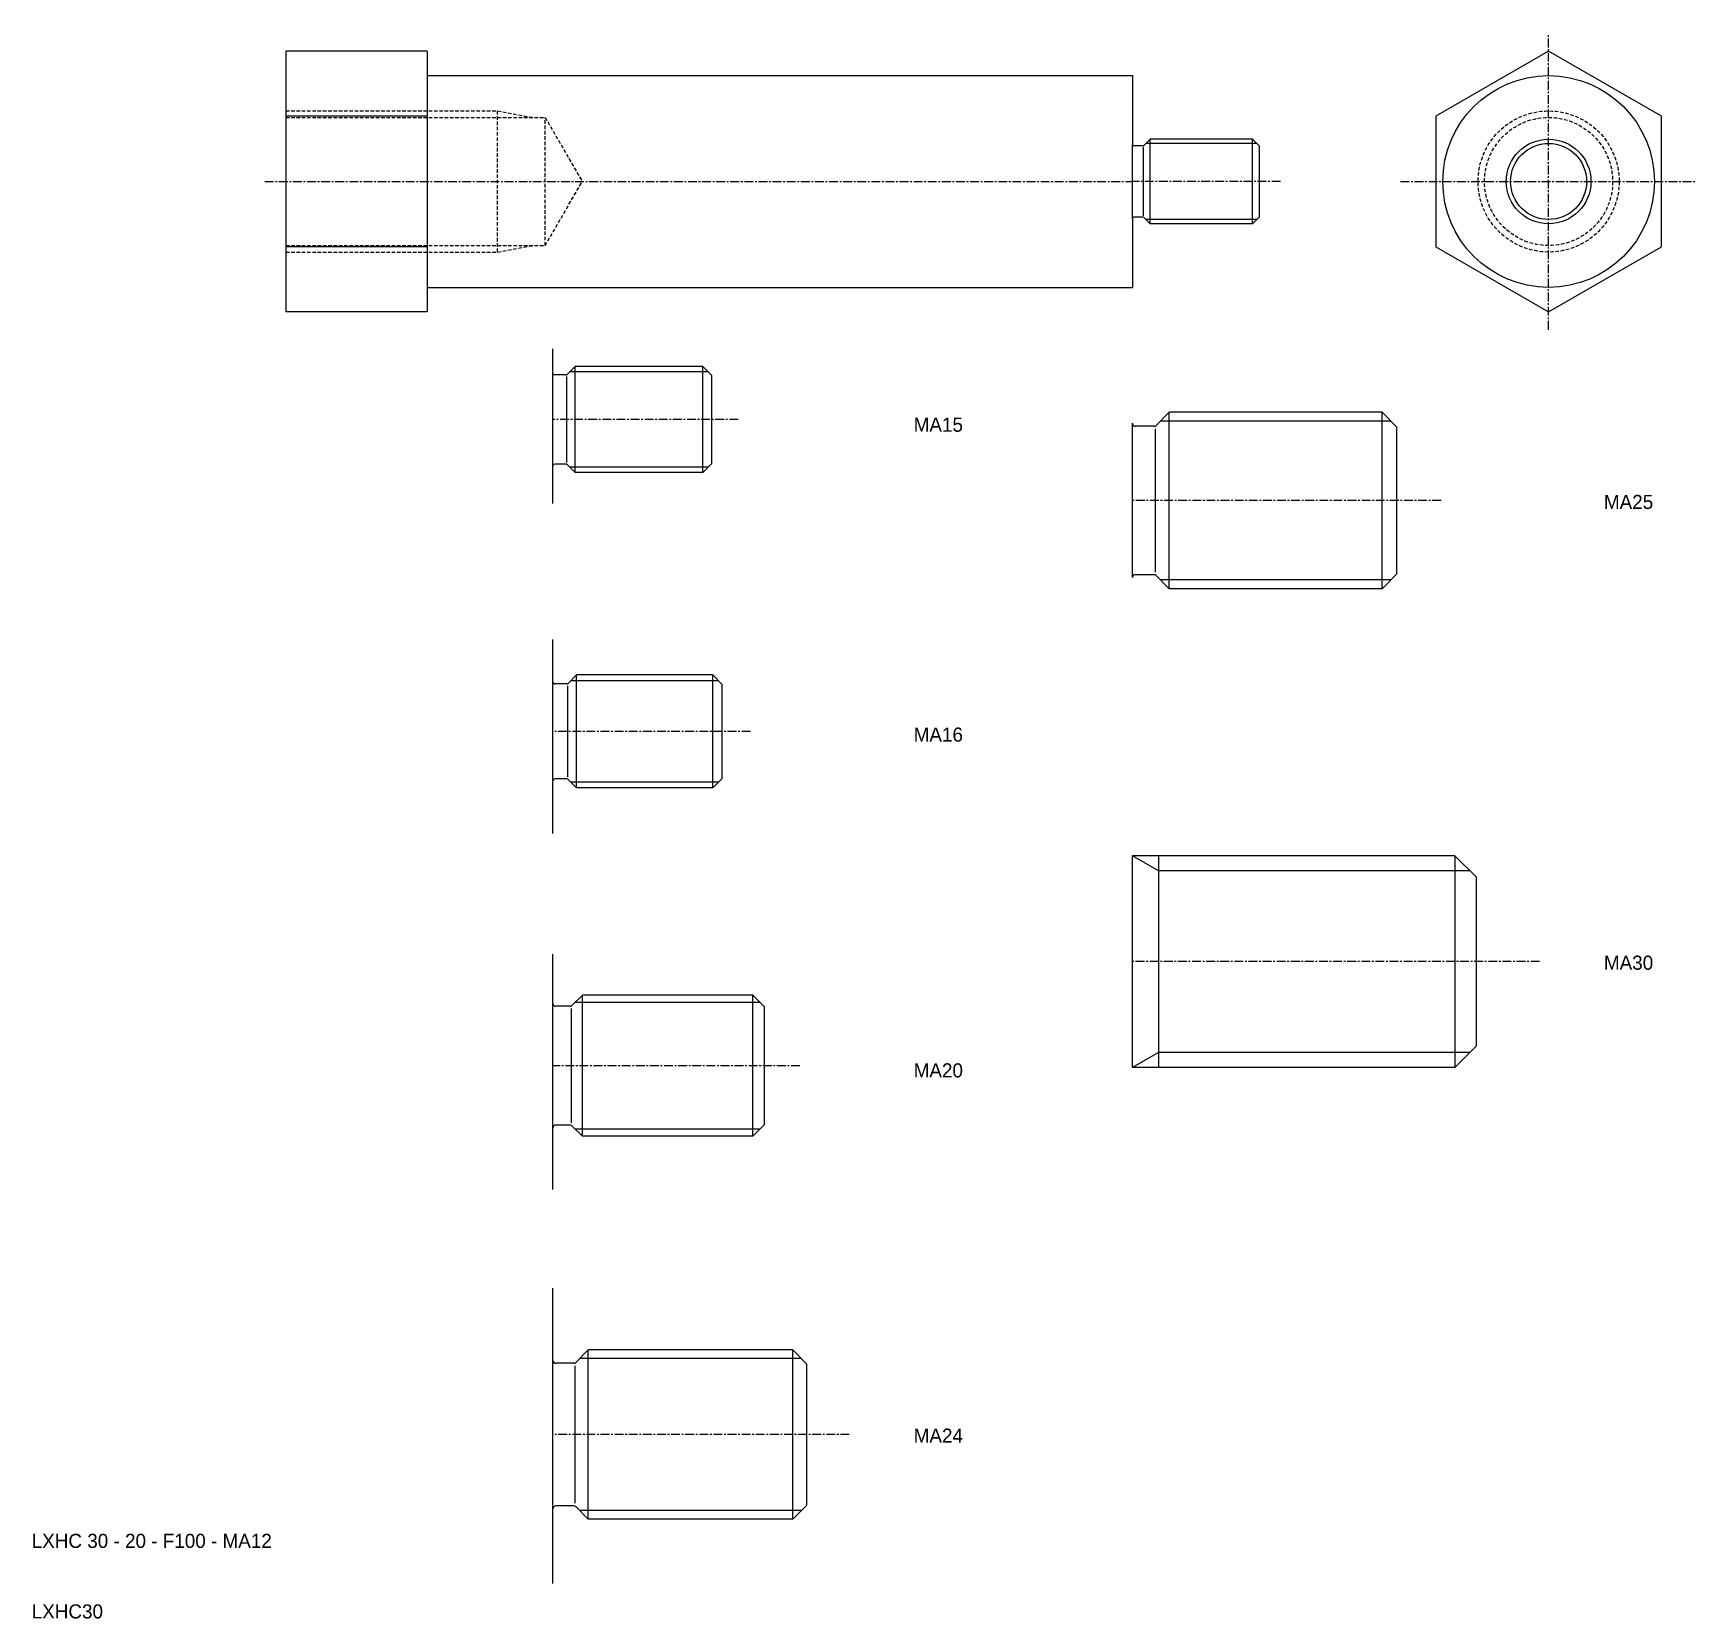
# Model space of a CAD drawing. Extents: x 64 to 300, y -150 to 74.
import ezdxf

# ---------------------------------------------------------------- set-up
doc = ezdxf.new("R2010")
doc.units = 0
doc.linetypes.add('CENTER', pattern=[2, 1.25, -0.25, 0.25, -0.25])
doc.linetypes.add('DASHED', pattern=[0.75, 0.5, -0.25])
doc.layers.get('0').update_dxf_attribs({"linetype": 'CONTINUOUS'})
doc.layers.add('CENTER', color=1, linetype='CENTER')

msp = doc.modelspace()

# ---------------------------------------------------------------- linework, layer by layer
at = {"color": 7, "linetype": 'CONTINUOUS'}
for p, q in [((100.01, 71.96), (100.01, 35.01)), ((120.01, 71.96), (100.01, 71.96)), ((120.01, 71.96), (120.01, 68.68)), ((120.01, 68.68), (120.01, 38.28)), ((120.21, 68.48), (220.01, 68.48)), ((220.01, 68.48), (220.01, 58.73)), ((120.01, 62.72), (100.01, 62.72)), ((222.51, 59.48), (221.62, 58.59)), ((222.51, 47.48), (222.51, 59.48)), ((237.01, 59.48), (222.51, 59.48)), ((238.01, 58.48), (237.01, 59.48)), ((237.01, 47.48), (237.01, 59.48)), ((220.01, 48.23), (220.01, 58.73)), ((221.47, 58.53), (220.21, 58.53)), ((221.55, 58.35), (221.55, 48.62)), ((238.01, 48.48), (238.01, 58.48)), ((220.01, 48.23), (220.01, 38.48)), ((221.47, 48.43), (220.21, 48.43)), ((222.51, 47.48), (221.62, 48.37)), ((237.01, 47.48), (222.51, 47.48)), ((238.01, 48.48), (237.01, 47.48)), ((120.01, 44.24), (100.01, 44.24)), ((120.01, 43.48), (120.01, 35.01)), ((120.21, 38.48), (220.01, 38.48)), ((120.01, 35.01), (100.01, 35.01)), ((137.87, 7.84), (137.87, 29.77)), ((139.71, 26.07), (138.12, 26.07)), ((141, 27.25), (139.88, 26.14)), ((141, 12.25), (141, 27.25)), ((159.12, 27.25), (141, 27.25)), ((160.37, 26), (159.12, 27.25)), ((159.12, 12.25), (159.12, 27.25)), ((160.37, 13.5), (160.37, 26)), ((139.8, 25.84), (139.8, 13.67)), ((220.01, -2.66), (220.01, 19.21)), ((225.22, 20.78), (223.36, 18.92)), ((255.42, 20.78), (225.22, 20.78)), ((225.22, -4.22), (225.22, 20.78)), ((255.42, -4.22), (255.42, 20.78)), ((257.51, 18.69), (255.42, 20.78)), ((223.06, 18.8), (220.42, 18.8)), ((223.22, 18.41), (223.22, -1.86)), ((257.51, -2.14), (257.51, 18.69)), ((139.71, 13.44), (138.12, 13.44)), ((141, 12.25), (139.88, 13.37)), ((159.12, 12.25), (141, 12.25)), ((160.37, 13.5), (159.12, 12.25)), ((223.06, -2.24), (220.42, -2.24)), ((257.51, -2.14), (255.42, -4.22)), ((225.22, -4.22), (223.36, -2.37)), ((255.42, -4.22), (225.22, -4.22)), ((137.87, -38.93), (137.87, -11.4)), ((141.21, -16.45), (140.02, -17.64)), ((160.54, -16.45), (141.21, -16.45)), ((141.21, -32.45), (141.21, -16.45)), ((160.54, -32.45), (160.54, -16.45)), ((161.87, -17.79), (160.54, -16.45)), ((139.83, -17.72), (138.14, -17.72)), ((139.93, -17.97), (139.93, -30.94)), ((161.87, -31.12), (161.87, -17.79)), ((139.83, -31.19), (138.14, -31.19)), ((141.21, -32.45), (140.02, -31.27)), ((160.54, -32.45), (141.21, -32.45)), ((161.87, -31.12), (160.54, -32.45)), ((265.72, -42.07), (220.01, -42.07)), ((220.01, -72.07), (220.01, -42.07)), ((223.72, -42.07), (223.72, -72.07)), ((268.72, -45.07), (265.72, -42.07)), ((265.72, -42.07), (265.72, -72.07)), ((268.72, -45.07), (268.72, -69.07)), ((137.87, -89.36), (137.87, -56.03)), ((140.32, -63.4), (138.21, -63.4)), ((142.04, -61.82), (140.56, -63.31)), ((166.21, -61.82), (142.04, -61.82)), ((142.04, -81.82), (142.04, -61.82)), ((166.21, -81.82), (166.21, -61.82)), ((167.87, -63.49), (166.21, -61.82)), ((167.87, -80.15), (167.87, -63.49)), ((140.45, -63.71), (140.45, -79.93)), ((268.72, -69.07), (265.72, -72.07)), ((265.72, -72.07), (220.01, -72.07)), ((167.87, -80.15), (166.21, -81.82)), ((140.32, -80.24), (138.21, -80.24)), ((142.04, -81.82), (140.56, -80.33)), ((166.21, -81.82), (142.04, -81.82)), ((137.87, -145.17), (137.87, -103.34)), ((142.87, -112.09), (141.09, -113.87)), ((171.87, -112.09), (142.87, -112.09)), ((142.87, -136.09), (142.87, -112.09)), ((171.87, -136.09), (171.87, -112.09)), ((173.87, -114.09), (171.87, -112.09)), ((140.81, -113.99), (138.27, -113.99)), ((140.96, -114.36), (140.96, -133.82)), ((173.87, -134.09), (173.87, -114.09)), ((140.81, -134.19), (138.27, -134.19)), ((142.87, -136.09), (141.09, -134.3)), ((173.87, -134.09), (171.87, -136.09)), ((171.87, -136.09), (142.87, -136.09))]:
    msp.add_line(p, q, dxfattribs=at)
at = {"color": 3, "linetype": 'DASHED'}
for p, q in [((100.01, 63.48), (130.01, 63.48)), ((100.01, 62.56), (136.76, 62.56)), ((130.01, 43.48), (130.01, 63.48)), ((130.01, 63.48), (135.01, 62.56)), ((136.76, 44.4), (136.76, 62.56)), ((136.76, 62.56), (142.01, 53.48)), ((136.76, 44.4), (142.01, 53.48)), ((100.01, 44.4), (136.76, 44.4)), ((100.01, 43.48), (130.01, 43.48)), ((130.01, 43.48), (135.01, 44.4))]:
    msp.add_line(p, q, dxfattribs=at)
at = {"color": 3, "linetype": 'CONTINUOUS'}
for p, q in [((237.62, 58.87), (221.89, 58.87)), ((237.62, 48.1), (221.89, 48.1)), ((159.89, 26.49), (140.23, 26.49)), ((256.7, 19.5), (223.94, 19.5)), ((159.89, 13.02), (140.23, 13.02)), ((256.7, -2.95), (223.94, -2.95)), ((161.36, -17.27), (140.39, -17.27)), ((161.36, -31.64), (140.39, -31.64)), ((223.72, -44.22), (220.01, -42.07)), ((267.87, -44.22), (223.72, -44.22)), ((167.23, -62.84), (141.02, -62.84)), ((223.72, -69.93), (220.01, -72.07)), ((267.87, -69.93), (223.72, -69.93)), ((167.23, -80.8), (141.02, -80.8)), ((173.1, -113.31), (141.65, -113.31)), ((173.1, -134.86), (141.65, -134.86))]:
    msp.add_line(p, q, dxfattribs=at)
at = {"color": 7, "linetype": 'CONTINUOUS'}
msp.add_lwpolyline([(295.01, 62.72), (279.01, 71.96), (263.01, 62.72), (263.01, 44.24), (279.01, 35.01), (295.01, 44.24)], close=True, dxfattribs=at)
for radius in [15, 6]:
    msp.add_circle((279.01, 53.48), radius, dxfattribs=at)
at = {"color": 3, "linetype": 'DASHED'}
for radius in [10, 9.08]:
    msp.add_circle((279.01, 53.48), radius, dxfattribs=at)
at = {"color": 3, "linetype": 'CONTINUOUS'}
msp.add_circle((279.01, 53.48), 5.39, dxfattribs=at)
at = {"color": 7, "linetype": 'CONTINUOUS'}
for centre, radius, start, end in [((120.21, 68.68), 0.2, 180, 270), ((220.21, 58.73), 0.2, 180, 270), ((221.47, 58.73), 0.2, 270, 315), ((220.21, 48.23), 0.2, 90, 180), ((221.47, 48.23), 0.2, 45, 90), ((120.21, 38.28), 0.2, 90, 180), ((138.12, 26.32), 0.25, 180, 270), ((139.71, 26.32), 0.25, 270, 315), ((220.42, 19.21), 0.417, 180, 270), ((223.06, 19.21), 0.417, 270, 315), ((138.12, 13.19), 0.25, 90, 180), ((139.71, 13.19), 0.25, 45, 90), ((220.42, -2.66), 0.417, 90, 180), ((223.06, -2.66), 0.417, 45, 90), ((138.14, -17.45), 0.267, 180, 270), ((139.83, -17.45), 0.267, 270, 315), ((138.14, -31.45), 0.267, 90, 180), ((139.83, -31.45), 0.267, 45, 90), ((138.21, -63.07), 0.333, 180, 270), ((140.32, -63.07), 0.333, 270, 315), ((138.21, -80.57), 0.333, 90, 180), ((140.32, -80.57), 0.333, 45, 90), ((138.27, -113.59), 0.4, 180, 270), ((140.81, -113.59), 0.4, 270, 315), ((138.27, -134.59), 0.4, 90, 180), ((140.81, -134.59), 0.4, 45, 90)]:
    msp.add_arc(centre, radius, start, end, dxfattribs=at)
at = {"layer": 'CENTER', "color": 1, "linetype": 'CENTER'}
for p, q in [((279.01, 32.48), (279.01, 74.48)), ((97.01, 53.48), (220.01, 53.48)), ((241.01, 53.48), (220.01, 53.48)), ((258.01, 53.48), (300.01, 53.48)), ((164.12, 19.75), (137.87, 19.75)), ((263.76, 8.28), (220.01, 8.28)), ((165.87, -24.45), (137.87, -24.45)), ((277.72, -57.07), (220.01, -57.07)), ((172.87, -71.82), (137.87, -71.82)), ((179.87, -124.09), (137.87, -124.09))]:
    msp.add_line(p, q, dxfattribs=at)

# ---------------------------------------------------------------- texts
at = {"color": 7, "linetype": 'CONTINUOUS'}
for s, p in [('MA15', (189, 18.02)), ('MA25', (286.85, 7.07)), ('MA16', (189, -25.9)), ('MA30', (286.85, -58.22)), ('MA20', (189, -73.48)), ('MA24', (189, -125.24)), ('LXHC 30 - 20 - F100 - MA12', (63.97, -140.15)), ('LXHC30', (63.97, -150.15))]:
    msp.add_text(s, height=2, dxfattribs=at).set_placement(p)

doc.saveas('drawing.dxf')
